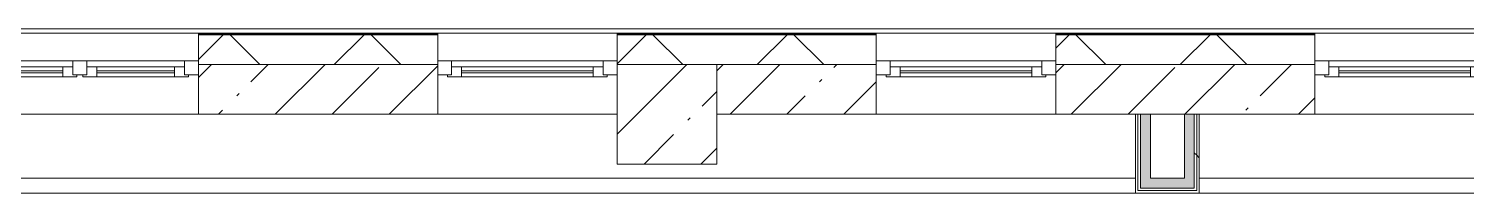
# Model space of a CAD drawing. Header units: millimetres. Extents: x -4185 to 186529, y -8553 to 29097.
# Drawn here: x 162118 to 169328, y 20753 to 21580 of the extents above; entities that cross this region are included whole.
import ezdxf

# ---------------------------------------------------------------- set-up
doc = ezdxf.new("R2010")
doc.units = ezdxf.units.MM
doc.layers.add('A-FLOR-1', color=7, linetype='Continuous', lineweight=5, true_color=0xaaaaaa)
doc.layers.add('I-WALL-2', color=7, linetype='Continuous', lineweight=9, true_color=0xe7e7e7)
for name, color, linetype, lineweight in [('A-GLAZ-2', 7, 'Continuous', 5), ('A-WALL', 7, 'Continuous', 9), ('A-WALL-2', 7, 'Continuous', 5), ('I-WALL-3', 7, 'Continuous', 5), ('S-COLS-2', 7, 'Continuous', 5)]:
    doc.layers.add(name, color=color, linetype=linetype, lineweight=lineweight)
pattern_1 = [(45, (59518.7, 0), (-530.33, 530.33), []), (135, (59518.7, 0), (-530.33, -530.33), [])]

# ---------------------------------------------------------------- blocks, each defined once
blk = doc.blocks.new('120_Окно_СКБ_1Ст - 120_Окно_СКБ_1Ст 900х2500_h_ с форточкой-22876038-1_10_1_птичка')
at = {"layer": 'A-GLAZ-2'}
for p, q in [((-450, -127), (-450, -57)), ((-450, -57), (-380, -57)), ((450, -57), (-450, -57)), ((-380, -57), (-380, -127)), ((380, -127), (380, -57)), ((380, -57), (450, -57)), ((450, -57), (450, -127)), ((-380, -127), (-450, -127)), ((-450, -127), (-400, -127)), ((-380, -127), (-400, -127)), ((-400, -127), (-400, -137)), ((-400, -137), (400, -137)), ((400, -137), (-400, -137)), ((380, -87), (-380, -87)), ((-380, -87), (-380, -127)), ((-330, -137), (-330, -87)), ((-330, -107), (330, -107)), ((330, -117), (-330, -117)), ((330, -137), (330, -87)), ((380, -127), (380, -87)), ((450, -127), (380, -127)), ((400, -127), (380, -127)), ((400, -127), (450, -127)), ((400, -137), (400, -127))]:
    blk.add_line(p, q, dxfattribs=at)
blk = doc.blocks.new('120_Окно_СКБ_1Ст - 120_Окно_СКБ_1Ст 900х2500_h_ с форточкой-V161-1_10_1_птичка')
at = {"layer": 'A-GLAZ-2'}
for p, q in [((-450, -127), (-450, -57)), ((-450, -57), (-380, -57)), ((450, -57), (-450, -57)), ((-380, -57), (-380, -127)), ((380, -127), (380, -57)), ((380, -57), (450, -57)), ((450, -57), (450, -127)), ((-380, -127), (-450, -127)), ((-450, -127), (-400, -127)), ((-380, -127), (-400, -127)), ((-400, -127), (-400, -137)), ((-400, -137), (400, -137)), ((400, -137), (-400, -137)), ((380, -87), (-380, -87)), ((-380, -87), (-380, -127)), ((-330, -137), (-330, -87)), ((-330, -107), (330, -107)), ((330, -117), (-330, -117)), ((330, -137), (330, -87)), ((380, -127), (380, -87)), ((450, -127), (380, -127)), ((400, -127), (380, -127)), ((400, -127), (450, -127)), ((400, -137), (400, -127))]:
    blk.add_line(p, q, dxfattribs=at)
blk = doc.blocks.new('BSC_Колонна _Прямоугольная - 500х500-23282986-1_10_1_птичка')
at = {"layer": 'S-COLS-2'}
h = blk.add_hatch(dxfattribs=at)
h.set_pattern_fill('FP_185', color=256, style=0, pattern_type=2)
h.set_pattern_definition([(45, (-105800, -21150), (-285.1231, 285.1231), []), (45, (-105514.88, -21150), (-285.1231, 285.1231), [504.031, -100.806, 16.764, -84.042])])
h.paths.add_polyline_path([(-250, -250), (250, -250), (250, 250), (-250, 250), (-250, -237.9)])
for p, q in [((250, 250), (-250, 250)), ((-250, 250), (-250, -250)), ((250, -250), (250, 250)), ((-250, -250), (250, -250))]:
    blk.add_line(p, q, dxfattribs=at)
blk = doc.blocks.new('120_Окно_СКБ_2Ст_Фрамуга сверху - 120_Окно_СКБ_2Ст_2300х2500_h_ ДОО-23103760-1_10_1_птичка')
at = {"layer": 'A-GLAZ-2'}
for p, q in [((-1150, -127), (-1150, -57)), ((-1150, -57), (-1080, -57)), ((1150, -57), (-1150, -57)), ((-1080, -57), (-1080, -127)), ((-1080, -57), (1080, -57)), ((520, -127), (520, -57)), ((520, -57), (590, -57)), ((590, -57), (590, -127)), ((1080, -127), (1080, -57)), ((1080, -57), (1150, -57)), ((1150, -57), (1150, -127)), ((-1080, -127), (-1150, -127)), ((-1150, -127), (-1100, -127)), ((-1080, -127), (-1100, -127)), ((-1100, -127), (-1100, -137)), ((-1100, -137), (540, -137)), ((540, -137), (-1100, -137)), ((520, -87), (-1080, -87)), ((-1080, -87), (-1080, -127)), ((-1030, -137), (-1030, -87)), ((-1030, -107), (470, -107)), ((470, -117), (-1030, -117)), ((470, -137), (470, -87)), ((520, -127), (520, -87)), ((590, -127), (520, -127)), ((540, -127), (520, -127)), ((540, -127), (570, -127)), ((540, -127), (570, -127)), ((540, -137), (540, -127)), ((590, -127), (570, -127)), ((570, -127), (570, -137)), ((570, -137), (1100, -137)), ((1100, -137), (570, -137)), ((1080, -87), (590, -87)), ((590, -87), (590, -127)), ((640, -137), (640, -87)), ((640, -107), (1030, -107)), ((1030, -117), (640, -117)), ((1030, -137), (1030, -87)), ((1080, -127), (1080, -87)), ((1150, -127), (1080, -127)), ((1100, -127), (1080, -127)), ((1100, -127), (1150, -127)), ((1100, -137), (1100, -127))]:
    blk.add_line(p, q, dxfattribs=at)
blk = doc.blocks.new('Зашивка приборов отопления - Зашивка приборов отопления-33267402-1_10_1_птичка')
at = {"layer": 'A-WALL-2'}
for p, q in [((103450, 21150), (101150, 21150)), ((105550, 21150), (104650, 21150)), ((107750, 21150), (106850, 21150)), ((101150, 20829), (108150, 20829)), ((108150, 20829), (101150, 20829)), ((101150, 20754), (108150, 20754))]:
    blk.add_line(p, q, dxfattribs=at)
blk = doc.blocks.new('Зашивка приборов отопления1 - Зашивка приборов отопления-33268338-1_10_1_птичка')
at = {"layer": 'A-WALL-2'}
for p, q in [((109950, 21150), (109050, 21150)), ((108470, 20829), (110550, 20829)), ((110550, 20829), (108470, 20829)), ((108470, 20754), (110550, 20754))]:
    blk.add_line(p, q, dxfattribs=at)

msp = doc.modelspace()

# ---------------------------------------------------------------- hatches: boundary and pattern name
at = {"layer": 'A-WALL-2'}
h = msp.add_hatch(dxfattribs=at)
h.set_pattern_fill('FP_109', color=256, style=0, pattern_type=2)
h.set_pattern_definition([(45, (59518.7, 0), (-353.5534, 353.5534), []), (135, (59518.7, 0), (-353.5534, -353.5534), [])])
h.paths.add_polyline_path([(162968.7, 21400), (164168.7, 21400), (164168.7, 21550), (162968.7, 21550), (162968.7, 21486)])
h.paths.add_polyline_path([(169468.7, 21400), (170321.8, 21400), (170213.3, 21550), (169468.7, 21550)])
h.paths.add_polyline_path([(152578.7, 21400), (152828.7, 21400), (152825.1, 21550), (152578.7, 21550)])
h.paths.add_polyline_path([(168568.7, 21400), (168568.7, 21550), (167268.7, 21550), (167268.7, 21400), (168143.5, 21400)])
h.paths.add_polyline_path([(156198.7, 21400), (160668.7, 21400), (160668.7, 21550), (156128.7, 21550), (156128.7, 21400)])
h.paths.add_polyline_path([(170753.8, 21400), (170645.3, 21550), (170460.2, 21550), (170568.7, 21400), (170645.3, 21400)])
h.paths.add_polyline_path([(166368.7, 21400), (166368.7, 21550), (165068.7, 21550), (165068.7, 21400), (166284.6, 21400)])
at = {"layer": 'I-WALL-2'}
for points in [[(167743.7, 20779), (167743.7, 21150), (167693.7, 21150), (167693.7, 20779)], [(167963.7, 20829), (167963.7, 21150), (167913.7, 21150), (167913.7, 20829)], [(167913.7, 20779), (167963.7, 20779), (167963.7, 20829), (167743.7, 20829), (167743.7, 20779)]]:
    msp.add_hatch(color=256, dxfattribs=at).paths.add_polyline_path(points)
at = {"layer": 'I-WALL-3'}
h = msp.add_hatch(dxfattribs=at)
h.set_pattern_fill('FP_90', color=256, style=0, pattern_type=2)
h.set_pattern_definition([(45, (59518.7, 0), (-285.1231, 285.1231), []), (45, (59803.8, 0), (-285.1231, 285.1231), [504.031, -100.806, 16.764, -84.042])])
h.paths.add_polyline_path([(162968.7, 21150), (164168.7, 21150), (164168.7, 21400), (162968.7, 21400), (162968.7, 21217.1)])
h.paths.add_polyline_path([(160318.7, 21150), (160668.7, 21150), (160668.7, 21400), (160318.7, 21400), (160318.7, 21153.4)])
h.paths.add_polyline_path([(165568.7, 21150), (166368.7, 21150), (166368.7, 21400), (165568.7, 21400), (165568.7, 21246.2)])
h.paths.add_polyline_path([(167743.7, 21150), (168568.7, 21150), (168568.7, 21400), (167268.7, 21400), (167268.7, 21150), (167693.7, 21150)])
h.paths.add_polyline_path([(169468.7, 21150), (169868.7, 21150), (169868.7, 21400), (169468.7, 21400), (169468.7, 21342.3)])
h = msp.add_hatch(dxfattribs=at)
h.set_pattern_fill('FP_201', color=256, style=0, pattern_type=2)
h.set_pattern_definition(pattern_1)
h.paths.add_polyline_path([(167976.2, 20779), (167976.2, 21150), (167963.7, 21150), (167963.7, 20779)])
h = msp.add_hatch(dxfattribs=at)
h.set_pattern_fill('FP_201', color=256, style=0, pattern_type=2)
h.set_pattern_definition(pattern_1)
h.paths.add_polyline_path([(167988.7, 20766.5), (167988.7, 21150), (167976.2, 21144.6), (167976.2, 20766.5)])

# ---------------------------------------------------------------- linework, layer by layer
at = {"layer": 'A-FLOR-1'}
msp.add_line((168008.7, 20753), (167647.7, 20753), dxfattribs=at)
at = {"layer": 'A-WALL'}
for p, q in [((164168.7, 21553), (162968.7, 21553)), ((164168.7, 21550), (162968.7, 21550)), ((166368.7, 21553), (165068.7, 21553)), ((166368.7, 21550), (165068.7, 21550)), ((168568.7, 21553), (167268.7, 21553)), ((168568.7, 21550), (167268.7, 21550)), ((162968.7, 21400), (164168.7, 21400)), ((165568.7, 21400), (166368.7, 21400)), ((167268.7, 21400), (168568.7, 21400)), ((167743.7, 21150), (167668.7, 21150)), ((167681.2, 20766.5), (167681.2, 21150)), ((167693.7, 20779), (167693.7, 21150)), ((167988.7, 21150), (167913.7, 21150)), ((167963.7, 21150), (167963.7, 20779)), ((167976.2, 21150), (167976.2, 20766.5)), ((167976.2, 20766.5), (167681.2, 20766.5)), ((167963.7, 20779), (167693.7, 20779))]:
    msp.add_line(p, q, dxfattribs=at)
at = {"layer": 'A-WALL-2'}
for p, q in [((156088.7, 21580), (170660.6, 21580)), ((165068.7, 21558), (156128.7, 21558)), ((162968.7, 21558), (162968.7, 21400)), ((164168.7, 21400), (164168.7, 21558)), ((170649.4, 21558), (165068.7, 21558)), ((165068.7, 21558), (165068.7, 21400)), ((166368.7, 21400), (166368.7, 21558)), ((167268.7, 21558), (167268.7, 21400)), ((168568.7, 21400), (168568.7, 21558))]:
    msp.add_line(p, q, dxfattribs=at)
at = {"layer": 'I-WALL-3'}
for p, q in [((162968.7, 21400), (162968.7, 21150)), ((164168.7, 21150), (164168.7, 21400)), ((166368.7, 21150), (166368.7, 21400)), ((167268.7, 21400), (167268.7, 21150)), ((168568.7, 21150), (168568.7, 21400)), ((165068.7, 21150), (160318.7, 21150)), ((167668.7, 21150), (165568.7, 21150)), ((167668.7, 21150), (167668.7, 20754)), ((167743.7, 21150), (167913.7, 21150)), ((167743.7, 20829), (167743.7, 21150)), ((167913.7, 21150), (167913.7, 20829)), ((169868.7, 21150), (167988.7, 21150)), ((167988.7, 20754), (167988.7, 21150)), ((167913.7, 20829), (167743.7, 20829)), ((167668.7, 20754), (167988.7, 20754))]:
    msp.add_line(p, q, dxfattribs=at)

# ---------------------------------------------------------------- block references
at = {"layer": 'A-GLAZ-2'}
for name, p in [('120_Окно_СКБ_2Ст_Фрамуга сверху - 120_Окно_СКБ_2Ст_2300х2500_h_ ДОО-23103760-1_10_1_птичка', (161818.7, 21475)), ('120_Окно_СКБ_1Ст - 120_Окно_СКБ_1Ст 900х2500_h_ с форточкой-V161-1_10_1_птичка', (164618.7, 21475)), ('120_Окно_СКБ_1Ст - 120_Окно_СКБ_1Ст 900х2500_h_ с форточкой-22876038-1_10_1_птичка', (166818.7, 21475)), ('120_Окно_СКБ_1Ст - 120_Окно_СКБ_1Ст 900х2500_h_ с форточкой-22876038-1_10_1_птичка', (169018.7, 21475))]:
    msp.add_blockref(name, p, dxfattribs=at)
at = {"layer": 'A-WALL-2'}
for name in ['Зашивка приборов отопления - Зашивка приборов отопления-33267402-1_10_1_птичка', 'Зашивка приборов отопления1 - Зашивка приборов отопления-33268338-1_10_1_птичка']:
    msp.add_blockref(name, (59518.7, 0), dxfattribs=at)
at = {"layer": 'S-COLS-2'}
msp.add_blockref('BSC_Колонна _Прямоугольная - 500х500-23282986-1_10_1_птичка', (165318.7, 21150), dxfattribs=at)

doc.saveas('drawing.dxf')
